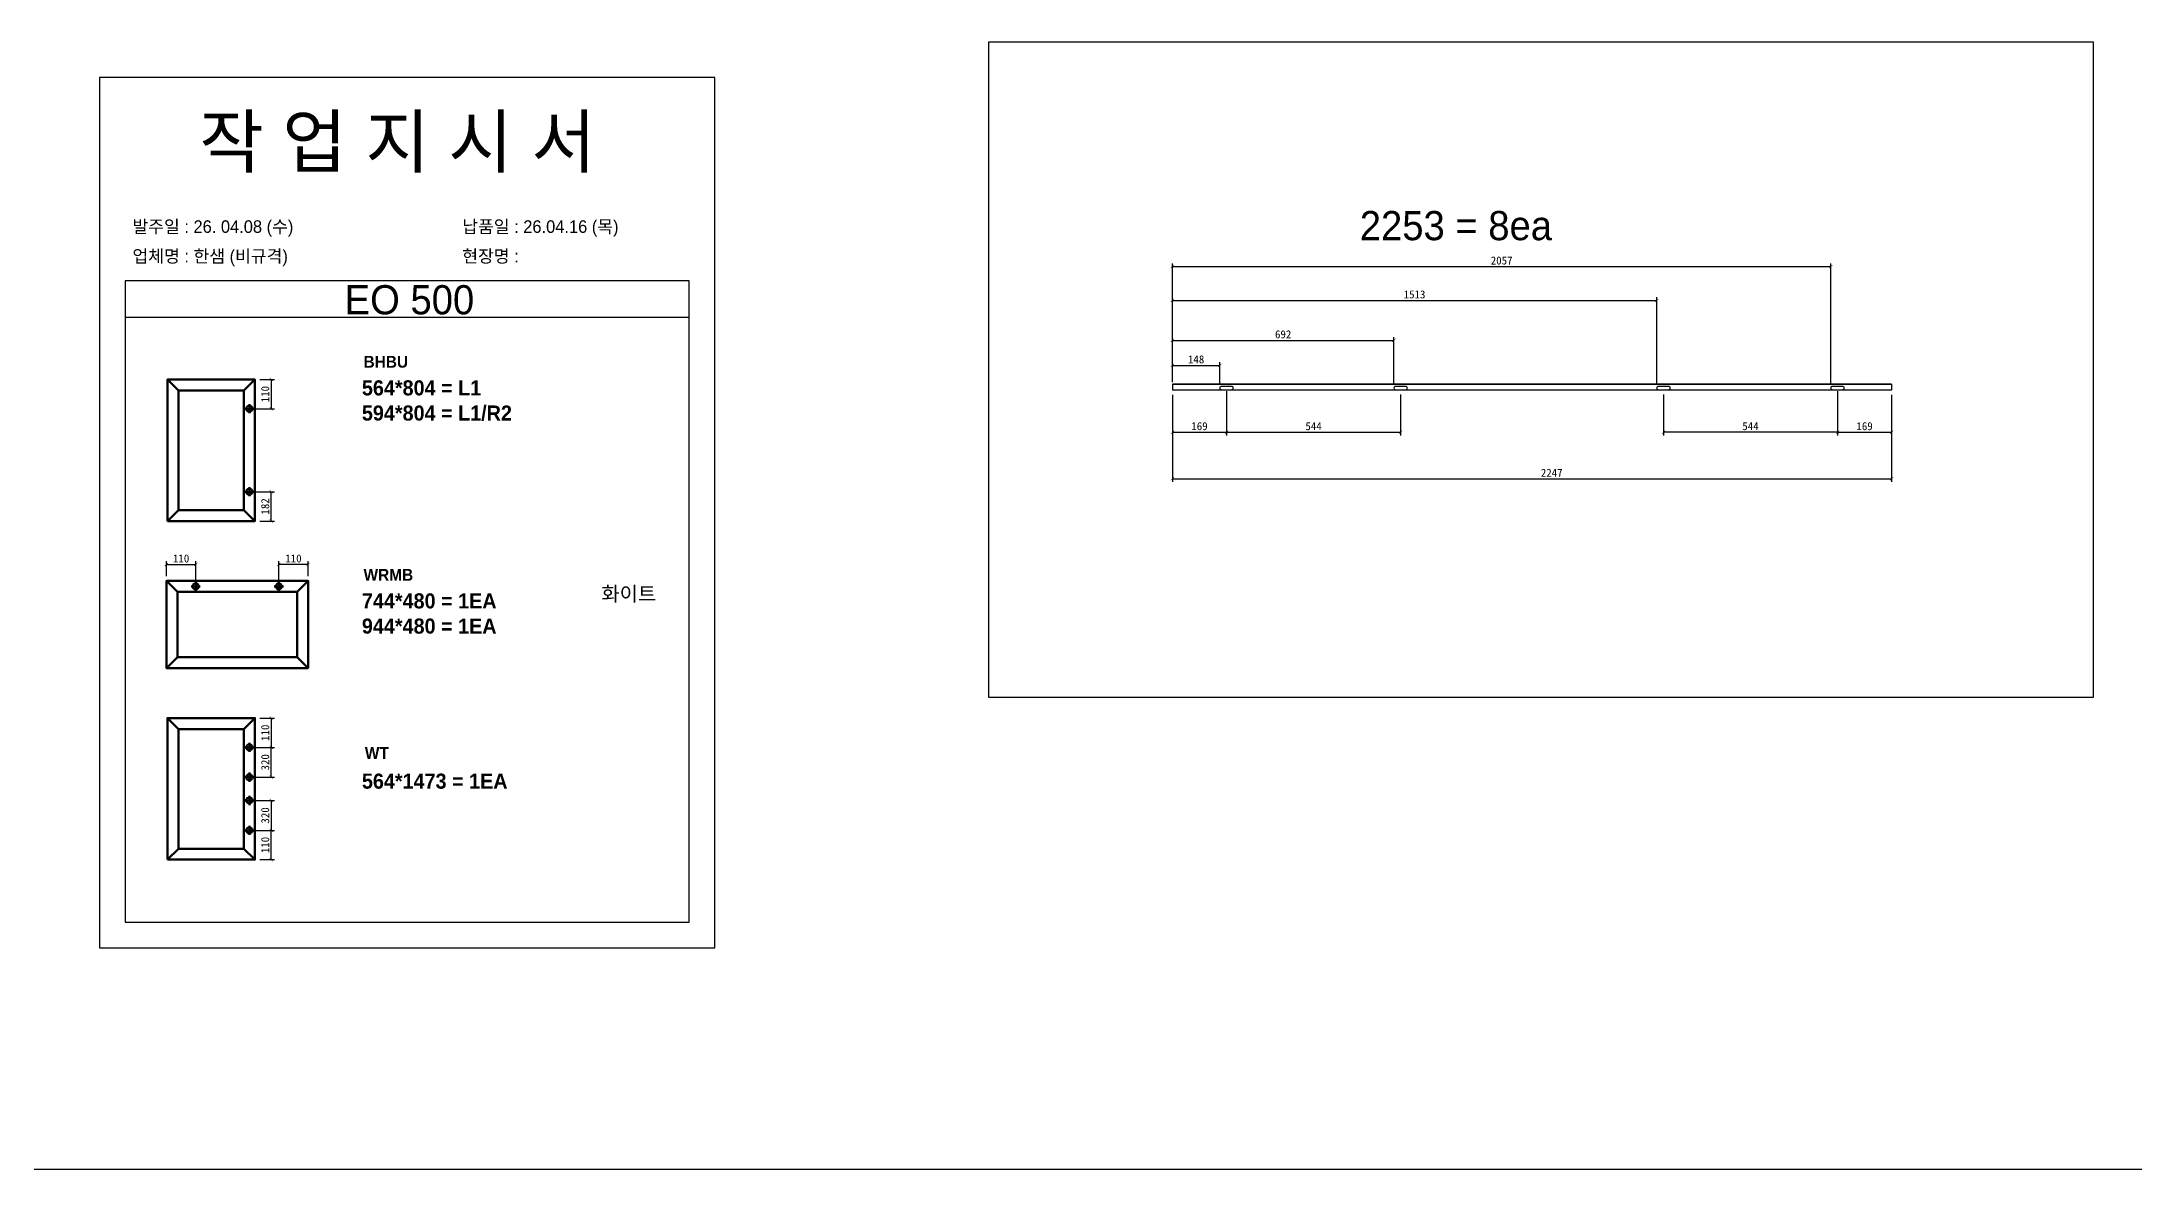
# Model space of a CAD drawing. Header units: millimetres. Extents: x -44117 to 256353, y -2095463 to 65325.
# Drawn here: x 115021 to 121558, y -856231 to -852707 of the extents above; entities that cross this region are included whole.
import ezdxf

# ---------------------------------------------------------------- set-up
doc = ezdxf.new("R2010")
doc.units = ezdxf.units.MM
doc.header["$LTSCALE"] = 10
doc.layers.add('Layer1', color=7, linetype='Continuous', lineweight=70)
doc.styles.add('MtX_Gulim', font='')
doc.styles.get('MtX_Gulim').set_extended_font_data('Gulim', bold=True)
doc.dimstyles.new('ISO-25', dxfattribs={"dimtxt": 2.5, "dimasz": 2.5, "dimexe": 1, "dimexo": 1, "dimtad": 1, "dimtxsty": 'Standard', "dimblk": 'ARCHTICK', "dimcen": 2.5, "dimadec": 0, "dimazin": 0, "dimtfac": 1, "dimtmove": 0, "dimatfit": 3, "dimfxl": 0, "dimarcsym": 0})

# ---------------------------------------------------------------- blocks, each defined once
blk = doc.blocks.new('_ArchTick')
at = {"color": 0, "linetype": 'ByBlock', "const_width": 0.15}
blk.add_lwpolyline([(-0.5, -0.5), (0.5, 0.5)], dxfattribs=at)
blk = doc.blocks.new('*D5567')
at = {"color": 0, "lineweight": -2}
for p, q in [((115701.5, -853762.3), (115747.5, -853762.3)), ((115737.5, -853762.3), (115737.5, -853853.7)), ((115684.1, -853853.7), (115747.5, -853853.7))]:
    blk.add_line(p, q, dxfattribs=at)
at = {"layer": 'Defpoints', "color": 0}
for p in [(115686.5, -853762.3), (115669.1, -853853.7), (115737.5, -853853.7)]:
    blk.add_point(p, dxfattribs=at)
at = {"color": 0, "lineweight": -2, "xscale": 10, "yscale": 10, "zscale": 10}
for p, rotation in [((115737.5, -853762.3), 90), ((115737.5, -853853.7), 270)]:
    blk.add_blockref('_ArchTick', p, dxfattribs=dict(at, rotation=rotation))
at = {"color": 0, "insert": (115718.8, -853808), "char_height": 25, "attachment_point": 5, "rotation": 90}
blk.add_mtext('110', dxfattribs=at)
blk = doc.blocks.new('*D5568')
at = {"color": 0, "lineweight": -2}
for p, q in [((115684.1, -854113.2), (115747.5, -854113.2)), ((115737.5, -854204.6), (115737.5, -854113.2)), ((115701.5, -854204.6), (115747.5, -854204.6))]:
    blk.add_line(p, q, dxfattribs=at)
at = {"layer": 'Defpoints', "color": 0}
for p in [(115669.1, -854113.2), (115737.5, -854113.2), (115686.5, -854204.6)]:
    blk.add_point(p, dxfattribs=at)
at = {"color": 0, "lineweight": -2, "xscale": 10, "yscale": 10, "zscale": 10}
for p, rotation in [((115737.5, -854113.2), 90), ((115737.5, -854204.6), 270)]:
    blk.add_blockref('_ArchTick', p, dxfattribs=dict(at, rotation=rotation))
at = {"color": 0, "insert": (115718.8, -854158.9), "char_height": 25, "attachment_point": 5, "rotation": 90}
blk.add_mtext('182', dxfattribs=at)
blk = doc.blocks.new('*D5569')
at = {"color": 0, "lineweight": -2}
for p, q in [((115701.5, -854820.7), (115747.5, -854820.7)), ((115737.5, -854820.7), (115737.5, -854912.2)), ((115684.1, -854912.2), (115747.5, -854912.2))]:
    blk.add_line(p, q, dxfattribs=at)
at = {"layer": 'Defpoints', "color": 0}
for p in [(115686.5, -854820.7), (115669.1, -854912.2), (115737.5, -854912.2)]:
    blk.add_point(p, dxfattribs=at)
at = {"color": 0, "lineweight": -2, "xscale": 10, "yscale": 10, "zscale": 10}
for p, rotation in [((115737.5, -854820.7), 90), ((115737.5, -854912.2), 270)]:
    blk.add_blockref('_ArchTick', p, dxfattribs=dict(at, rotation=rotation))
at = {"color": 0, "insert": (115718.8, -854866.4), "char_height": 25, "attachment_point": 5, "rotation": 90}
blk.add_mtext('110', dxfattribs=at)
blk = doc.blocks.new('*D5570')
at = {"color": 0, "lineweight": -2}
for p, q in [((115684.1, -855171.6), (115747.5, -855171.6)), ((115737.5, -855263.1), (115737.5, -855171.6)), ((115701.5, -855263.1), (115747.5, -855263.1))]:
    blk.add_line(p, q, dxfattribs=at)
at = {"layer": 'Defpoints', "color": 0}
for p in [(115669.1, -855171.6), (115737.5, -855171.6), (115686.5, -855263.1)]:
    blk.add_point(p, dxfattribs=at)
at = {"color": 0, "lineweight": -2, "xscale": 10, "yscale": 10, "zscale": 10}
for p, rotation in [((115737.5, -855171.6), 90), ((115737.5, -855263.1), 270)]:
    blk.add_blockref('_ArchTick', p, dxfattribs=dict(at, rotation=rotation))
at = {"color": 0, "insert": (115718.8, -855217.4), "char_height": 25, "attachment_point": 5, "rotation": 90}
blk.add_mtext('110', dxfattribs=at)
blk = doc.blocks.new('*D5571')
at = {"color": 0, "lineweight": -2}
for p, q in [((115684.1, -854912.2), (115747.5, -854912.2)), ((115737.5, -855005.4), (115737.5, -854912.2)), ((115684.1, -855005.4), (115747.5, -855005.4))]:
    blk.add_line(p, q, dxfattribs=at)
at = {"layer": 'Defpoints', "color": 0}
for p in [(115669.1, -854912.2), (115737.5, -854912.2), (115669.1, -855005.4)]:
    blk.add_point(p, dxfattribs=at)
at = {"color": 0, "lineweight": -2, "xscale": 10, "yscale": 10, "zscale": 10}
for p, rotation in [((115737.5, -854912.2), 90), ((115737.5, -855005.4), 270)]:
    blk.add_blockref('_ArchTick', p, dxfattribs=dict(at, rotation=rotation))
at = {"color": 0, "insert": (115718.8, -854958.8), "char_height": 25, "attachment_point": 5, "rotation": 90}
blk.add_mtext('320', dxfattribs=at)
blk = doc.blocks.new('*D5572')
at = {"color": 0, "lineweight": -2}
for p, q in [((115684.1, -855078.1), (115747.5, -855078.1)), ((115737.5, -855078.1), (115737.5, -855171.6)), ((115684.1, -855171.6), (115747.5, -855171.6))]:
    blk.add_line(p, q, dxfattribs=at)
at = {"layer": 'Defpoints', "color": 0}
for p in [(115669.1, -855078.1), (115669.1, -855171.6), (115737.5, -855171.6)]:
    blk.add_point(p, dxfattribs=at)
at = {"color": 0, "lineweight": -2, "xscale": 10, "yscale": 10, "zscale": 10}
for p, rotation in [((115737.5, -855078.1), 90), ((115737.5, -855171.6), 270)]:
    blk.add_blockref('_ArchTick', p, dxfattribs=dict(at, rotation=rotation))
at = {"color": 0, "insert": (115718.8, -855124.8), "char_height": 25, "attachment_point": 5, "rotation": 90}
blk.add_mtext('320', dxfattribs=at)
blk = doc.blocks.new('*D5573')
at = {"color": 0, "lineweight": -2}
for p, q in [((115410.3, -854376.5), (115410.3, -854330.5)), ((115410.3, -854340.5), (115501.8, -854340.5)), ((115501.8, -854393.9), (115501.8, -854330.5))]:
    blk.add_line(p, q, dxfattribs=at)
at = {"layer": 'Defpoints', "color": 0}
for p in [(115501.8, -854340.5), (115410.3, -854391.5), (115501.8, -854408.9)]:
    blk.add_point(p, dxfattribs=at)
at = {"color": 0, "lineweight": -2, "xscale": 10, "yscale": 10, "zscale": 10, "rotation": 180}
blk.add_blockref('_ArchTick', (115410.3, -854340.5), dxfattribs=at)
at = {"color": 0, "lineweight": -2, "xscale": 10, "yscale": 10, "zscale": 10}
blk.add_blockref('_ArchTick', (115501.8, -854340.5), dxfattribs=at)
at = {"color": 0, "insert": (115456, -854321.8), "char_height": 25, "attachment_point": 5}
blk.add_mtext('110', dxfattribs=at)
blk = doc.blocks.new('*D5574')
at = {"color": 0, "lineweight": -2}
for p, q in [((115761.2, -854393.9), (115761.2, -854330.5)), ((115852.7, -854340.5), (115761.2, -854340.5)), ((115852.7, -854376.5), (115852.7, -854330.5))]:
    blk.add_line(p, q, dxfattribs=at)
at = {"layer": 'Defpoints', "color": 0}
for p in [(115761.2, -854340.5), (115761.2, -854408.9), (115852.7, -854391.5)]:
    blk.add_point(p, dxfattribs=at)
at = {"color": 0, "lineweight": -2, "xscale": 10, "yscale": 10, "zscale": 10, "rotation": 180}
blk.add_blockref('_ArchTick', (115761.2, -854340.5), dxfattribs=at)
at = {"color": 0, "lineweight": -2, "xscale": 10, "yscale": 10, "zscale": 10}
blk.add_blockref('_ArchTick', (115852.7, -854340.5), dxfattribs=at)
at = {"color": 0, "insert": (115806.9, -854321.8), "char_height": 25, "attachment_point": 5}
blk.add_mtext('110', dxfattribs=at)
blk = doc.blocks.new('*D5579')
at = {"color": 0, "lineweight": -2}
for p, q in [((118553.1, -853810.5), (118553.1, -854082.6)), ((120800.1, -853810.5), (120800.1, -854082.6)), ((118553.1, -854072.6), (120800.1, -854072.6))]:
    blk.add_line(p, q, dxfattribs=at)
at = {"layer": 'Defpoints', "color": 0}
for p in [(118553.1, -853795.5), (120800.1, -853795.5), (120800.1, -854072.6)]:
    blk.add_point(p, dxfattribs=at)
at = {"color": 0, "lineweight": -2, "xscale": 10, "yscale": 10, "zscale": 10, "rotation": 180}
blk.add_blockref('_ArchTick', (118553.1, -854072.6), dxfattribs=at)
at = {"color": 0, "lineweight": -2, "xscale": 10, "yscale": 10, "zscale": 10}
blk.add_blockref('_ArchTick', (120800.1, -854072.6), dxfattribs=at)
at = {"color": 0, "insert": (119738.1, -854053.9), "char_height": 25, "attachment_point": 5}
blk.add_mtext('2247', dxfattribs=at)
blk = doc.blocks.new('*D5580')
at = {"color": 0, "lineweight": -2}
for p, q in [((118553.1, -853810.5), (118553.1, -853937.1)), ((118722.1, -853799.1), (118722.1, -853937.1)), ((118553.1, -853927.1), (118722.1, -853927.1))]:
    blk.add_line(p, q, dxfattribs=at)
at = {"layer": 'Defpoints', "color": 0}
for p in [(118722.1, -853784.1), (118553.1, -853795.5), (118722.1, -853927.1)]:
    blk.add_point(p, dxfattribs=at)
at = {"color": 0, "lineweight": -2, "xscale": 10, "yscale": 10, "zscale": 10, "rotation": 180}
blk.add_blockref('_ArchTick', (118553.1, -853927.1), dxfattribs=at)
at = {"color": 0, "lineweight": -2, "xscale": 10, "yscale": 10, "zscale": 10}
blk.add_blockref('_ArchTick', (118722.1, -853927.1), dxfattribs=at)
at = {"color": 0, "insert": (118637.6, -853908.3), "char_height": 25, "attachment_point": 5}
blk.add_mtext('169', dxfattribs=at)
blk = doc.blocks.new('*D5581')
at = {"color": 0, "lineweight": -2}
for p, q in [((120631.1, -853799.1), (120631.1, -853937.1)), ((120800.1, -853810.5), (120800.1, -853937.1)), ((120631.1, -853927.1), (120800.1, -853927.1))]:
    blk.add_line(p, q, dxfattribs=at)
at = {"layer": 'Defpoints', "color": 0}
for p in [(120631.1, -853784.1), (120800.1, -853795.5), (120800.1, -853927.1)]:
    blk.add_point(p, dxfattribs=at)
at = {"color": 0, "lineweight": -2, "xscale": 10, "yscale": 10, "zscale": 10, "rotation": 180}
blk.add_blockref('_ArchTick', (120631.1, -853927.1), dxfattribs=at)
at = {"color": 0, "lineweight": -2, "xscale": 10, "yscale": 10, "zscale": 10}
blk.add_blockref('_ArchTick', (120800.1, -853927.1), dxfattribs=at)
at = {"color": 0, "insert": (120715.6, -853908.3), "char_height": 25, "attachment_point": 5}
blk.add_mtext('169', dxfattribs=at)
blk = doc.blocks.new('*D5582')
at = {"color": 0, "lineweight": -2}
for p, q in [((118722.1, -853809.1), (118722.1, -853937.1)), ((119266.1, -853809.1), (119266.1, -853937.1)), ((118722.1, -853927.1), (119266.1, -853927.1))]:
    blk.add_line(p, q, dxfattribs=at)
at = {"layer": 'Defpoints', "color": 0}
for p in [(118722.1, -853794.1), (119266.1, -853794.1), (119266.1, -853927.1)]:
    blk.add_point(p, dxfattribs=at)
at = {"color": 0, "lineweight": -2, "xscale": 10, "yscale": 10, "zscale": 10, "rotation": 180}
blk.add_blockref('_ArchTick', (118722.1, -853927.1), dxfattribs=at)
at = {"color": 0, "lineweight": -2, "xscale": 10, "yscale": 10, "zscale": 10}
blk.add_blockref('_ArchTick', (119266.1, -853927.1), dxfattribs=at)
at = {"color": 0, "insert": (118994.1, -853908.3), "char_height": 25, "attachment_point": 5}
blk.add_mtext('544', dxfattribs=at)
blk = doc.blocks.new('*D5583')
at = {"color": 0, "lineweight": -2}
for p, q in [((120087.1, -853809.1), (120087.1, -853937.1)), ((120631.1, -853809.1), (120631.1, -853937.1)), ((120631.1, -853927.1), (120087.1, -853927.1))]:
    blk.add_line(p, q, dxfattribs=at)
at = {"layer": 'Defpoints', "color": 0}
for p in [(120087.1, -853794.1), (120631.1, -853794.1), (120087.1, -853927.1)]:
    blk.add_point(p, dxfattribs=at)
at = {"color": 0, "lineweight": -2, "xscale": 10, "yscale": 10, "zscale": 10, "rotation": 180}
blk.add_blockref('_ArchTick', (120087.1, -853927.1), dxfattribs=at)
at = {"color": 0, "lineweight": -2, "xscale": 10, "yscale": 10, "zscale": 10}
blk.add_blockref('_ArchTick', (120631.1, -853927.1), dxfattribs=at)
at = {"color": 0, "insert": (120359.1, -853908.3), "char_height": 25, "attachment_point": 5}
blk.add_mtext('544', dxfattribs=at)
blk = doc.blocks.new('*D5584')
at = {"color": 0, "lineweight": -2}
for p, q in [((118553.1, -853762.9), (118553.1, -853708.2)), ((118553.1, -853718.2), (118701.1, -853718.2)), ((118701.1, -853774.1), (118701.1, -853708.2))]:
    blk.add_line(p, q, dxfattribs=at)
at = {"layer": 'Defpoints', "color": 0}
for p in [(118701.1, -853718.2), (118553.1, -853777.9), (118701.1, -853789.1)]:
    blk.add_point(p, dxfattribs=at)
at = {"color": 0, "lineweight": -2, "xscale": 10, "yscale": 10, "zscale": 10, "rotation": 180}
blk.add_blockref('_ArchTick', (118553.1, -853718.2), dxfattribs=at)
at = {"color": 0, "lineweight": -2, "xscale": 10, "yscale": 10, "zscale": 10}
blk.add_blockref('_ArchTick', (118701.1, -853718.2), dxfattribs=at)
at = {"color": 0, "insert": (118627.1, -853699.4), "char_height": 25, "attachment_point": 5}
blk.add_mtext('148', dxfattribs=at)
blk = doc.blocks.new('*D5585')
at = {"color": 0, "lineweight": -2}
for p, q in [((118553.1, -853762.9), (118553.1, -853630)), ((118553.1, -853640), (119245.1, -853640)), ((119245.1, -853774.1), (119245.1, -853630))]:
    blk.add_line(p, q, dxfattribs=at)
at = {"layer": 'Defpoints', "color": 0}
for p in [(119245.1, -853640), (118553.1, -853777.9), (119245.1, -853789.1)]:
    blk.add_point(p, dxfattribs=at)
at = {"color": 0, "lineweight": -2, "xscale": 10, "yscale": 10, "zscale": 10, "rotation": 180}
blk.add_blockref('_ArchTick', (118553.1, -853640), dxfattribs=at)
at = {"color": 0, "lineweight": -2, "xscale": 10, "yscale": 10, "zscale": 10}
blk.add_blockref('_ArchTick', (119245.1, -853640), dxfattribs=at)
at = {"color": 0, "insert": (118899.1, -853621.2), "char_height": 25, "attachment_point": 5}
blk.add_mtext('692', dxfattribs=at)
blk = doc.blocks.new('*D5586')
at = {"color": 0, "lineweight": -2}
for p, q in [((118553.1, -853771), (118553.1, -853505.2)), ((118553.1, -853515.2), (120066.1, -853515.2)), ((120066.1, -853774.1), (120066.1, -853505.2))]:
    blk.add_line(p, q, dxfattribs=at)
at = {"layer": 'Defpoints', "color": 0}
for p in [(120066.1, -853515.2), (118553.1, -853786), (120066.1, -853789.1)]:
    blk.add_point(p, dxfattribs=at)
at = {"color": 0, "lineweight": -2, "xscale": 10, "yscale": 10, "zscale": 10, "rotation": 180}
blk.add_blockref('_ArchTick', (118553.1, -853515.2), dxfattribs=at)
at = {"color": 0, "lineweight": -2, "xscale": 10, "yscale": 10, "zscale": 10}
blk.add_blockref('_ArchTick', (120066.1, -853515.2), dxfattribs=at)
at = {"color": 0, "insert": (119309.6, -853496.4), "char_height": 25, "attachment_point": 5}
blk.add_mtext('1513', dxfattribs=at)
blk = doc.blocks.new('*D5587')
at = {"color": 0, "lineweight": -2}
for p, q in [((118553.1, -853771), (118553.1, -853399.2)), ((118553.1, -853409.2), (120610.1, -853409.2)), ((120610.1, -853774.1), (120610.1, -853399.2))]:
    blk.add_line(p, q, dxfattribs=at)
at = {"layer": 'Defpoints', "color": 0}
for p in [(120610.1, -853409.2), (118553.1, -853786), (120610.1, -853789.1)]:
    blk.add_point(p, dxfattribs=at)
at = {"color": 0, "lineweight": -2, "xscale": 10, "yscale": 10, "zscale": 10, "rotation": 180}
blk.add_blockref('_ArchTick', (118553.1, -853409.2), dxfattribs=at)
at = {"color": 0, "lineweight": -2, "xscale": 10, "yscale": 10, "zscale": 10}
blk.add_blockref('_ArchTick', (120610.1, -853409.2), dxfattribs=at)
at = {"color": 0, "insert": (119581.6, -853390.5), "char_height": 25, "attachment_point": 5}
blk.add_mtext('2057', dxfattribs=at)

msp = doc.modelspace()

# ---------------------------------------------------------------- linework, layer by layer
for p, q in [((117043.61615, -853454.17845), (115280.69255, -853454.17845)), ((117043.61615, -853568.654), (115280.69255, -853568.654)), ((118553.09091, -853776.49481), (118553.09091, -853795.49481)), ((120800.0957, -853776.49481), (120800.0957, -853795.49481))]:
    msp.add_line(p, q)
at = {"linetype": 'Continuous'}
for p, q in [((120800.0957, -853776.49481), (118553.09091, -853776.49481)), ((120800.0957, -853777.89481), (118553.09091, -853777.89481)), ((120800.0957, -853795.49481), (118553.09091, -853795.49481))]:
    msp.add_line(p, q, dxfattribs=at)
at = {"color": 1}
for p, q in [((104260.77588, -856230.57869), (196529.92274, -856230.57869)), ((104260.77588, -856230.57869), (196529.92274, -856230.57869)), ((106472.62401, -856230.57869), (198741.77087, -856230.57869)), ((106472.62401, -856230.57869), (198741.77087, -856230.57869))]:
    msp.add_line(p, q, dxfattribs=at)
for points in [[(117978.96625, -852706.73954), (121429.67762, -852706.73954), (121429.67762, -854756.5651), (117978.96625, -854756.5651)], [(115200.55965, -855538.58408), (117123.74904, -855538.58408), (117123.74904, -852818.6448), (115200.55965, -852818.6448)]]:
    msp.add_lwpolyline(points, close=True)
msp.add_lwpolyline([(115280.69255, -853454.17845), (115280.69255, -855458.45119), (117043.61615, -855458.45119), (117043.61615, -853454.17845)])
at = {"color": 2, "linetype": 'Continuous'}
for points in [[(118701.09111, -853789.09481), (118701.09111, -853789.09481, 0.4142135624), (118706.09111, -853794.09481), (118738.09111, -853794.09481, 0.4142135624), (118743.09111, -853789.09481), (118743.09111, -853789.09481, 0.4142135624), (118738.09111, -853784.09481), (118706.09111, -853784.09481, 0.4142135624)], [(119245.09111, -853789.09481), (119245.09111, -853789.09481, 0.4142135624), (119250.09111, -853794.09481), (119282.09111, -853794.09481, 0.4142135624), (119287.09111, -853789.09481), (119287.09111, -853789.09481, 0.4142135624), (119282.09111, -853784.09481), (119250.09111, -853784.09481, 0.4142135624)], [(120066.09111, -853789.09481), (120066.09111, -853789.09481, 0.4142135624), (120071.09111, -853794.09481), (120103.09111, -853794.09481, 0.4142135624), (120108.09111, -853789.09481), (120108.09111, -853789.09481, 0.4142135624), (120103.09111, -853784.09481), (120071.09111, -853784.09481, 0.4142135624)], [(120610.09111, -853789.09481), (120610.09111, -853789.09481, 0.4142135624), (120615.09111, -853794.09481), (120647.09111, -853794.09481, 0.4142135624), (120652.09111, -853789.09481), (120652.09111, -853789.09481, 0.4142135624), (120647.09111, -853784.09481), (120615.09111, -853784.09481, 0.4142135624)]]:
    msp.add_lwpolyline(points, format="xyb", close=True, dxfattribs=at)
at = {"layer": 'Layer1'}
for p, q in [((115447.4541, -853796.41299), (115413.29853, -853762.25742)), ((115652.38753, -853796.41299), (115686.5431, -853762.25742)), ((115669.09953, -853839.53385), (115669.09953, -853867.92815)), ((115669.09953, -854127.36293), (115669.09953, -854098.96863)), ((115413.29853, -854204.63936), (115447.4541, -854170.48379)), ((115686.5431, -854204.63936), (115652.38753, -854170.48379)), ((115652.38753, -854170.48379), (115686.5431, -854204.63936)), ((115444.45433, -854425.6386), (115410.29876, -854391.48303)), ((115487.5752, -854408.9266), (115515.96949, -854408.9266)), ((115775.40427, -854408.9266), (115747.00998, -854408.9266)), ((115852.68071, -854391.48303), (115818.52514, -854425.6386)), ((115818.52514, -854425.6386), (115852.68071, -854391.48303)), ((115444.45433, -854630.57202), (115410.29876, -854664.72759)), ((115852.68071, -854664.72759), (115818.52514, -854630.57202)), ((115447.4541, -854854.86298), (115413.29853, -854820.70741)), ((115652.38753, -854854.86298), (115686.5431, -854820.70741)), ((115669.09953, -854897.98385), (115669.09953, -854926.37814)), ((115669.09953, -854991.16991), (115669.09953, -855019.5642)), ((115669.09953, -855063.86247), (115669.09953, -855092.25676)), ((115669.09953, -855185.81292), (115669.09953, -855157.41863)), ((115413.29853, -855263.08936), (115447.4541, -855228.93379)), ((115686.5431, -855263.08936), (115652.38753, -855228.93379)), ((115652.38753, -855228.93379), (115686.5431, -855263.08936))]:
    msp.add_line(p, q, dxfattribs=at)
for points in [[(115413.29853, -854204.63936), (115686.5431, -854204.63936), (115686.5431, -853762.25742), (115413.29853, -853762.25742)], [(115447.4541, -854170.48379), (115652.38753, -854170.48379), (115652.38753, -853796.41299), (115447.4541, -853796.41299)], [(115683.29668, -853853.731), (115654.90238, -853853.731)], [(115683.29668, -854113.16578), (115654.90238, -854113.16578)], [(115852.68071, -854664.72759), (115852.68071, -854391.48303), (115410.29876, -854391.48303), (115410.29876, -854664.72759)], [(115818.52514, -854630.57202), (115818.52514, -854425.6386), (115444.45433, -854425.6386), (115444.45433, -854630.57202)], [(115501.77235, -854394.72945), (115501.77235, -854423.12374)], [(115761.20712, -854394.72945), (115761.20712, -854423.12374)], [(115413.29853, -855263.08936), (115686.5431, -855263.08936), (115686.5431, -854820.70741), (115413.29853, -854820.70741)], [(115447.4541, -855228.93379), (115652.38753, -855228.93379), (115652.38753, -854854.86298), (115447.4541, -854854.86298)], [(115683.29668, -854912.18099), (115654.90238, -854912.18099)], [(115683.29668, -855005.36706), (115654.90238, -855005.36706)], [(115683.29668, -855078.05962), (115654.90238, -855078.05962)], [(115683.29668, -855171.61577), (115654.90238, -855171.61577)]]:
    msp.add_lwpolyline(points, close=True, dxfattribs=at)
for centre in [(115669.09953, -853853.731), (115669.09953, -854113.16578), (115501.77235, -854408.9266), (115761.20712, -854408.9266), (115669.09953, -854912.18099), (115669.09953, -855005.36706), (115669.09953, -855078.05962), (115669.09953, -855171.61577)]:
    msp.add_circle(centre, 9.46476, dxfattribs=at)

# ---------------------------------------------------------------- texts
at = {"linetype": 'Continuous', "style": 'MtX_Gulim'}
for s, p in [('BHBU', (116026.03713, -853725.23461)), ('WRMB', (116026.03713, -854391.15431)), ('WT', (116030.06082, -854948.08274))]:
    msp.add_text(s, height=36.775844, dxfattribs=at).set_placement(p)
at = {"attachment_point": 1}
for s, width, gutter_width, heights, insert, char_height in [('{\\fGulim|b0|i0|c129|p50;작 업 지 시 서}', 3786.0728481, 14.30944, [-178.40505], (115512.85654, -852937.88542), 160.2657825), ('\\pt11;{\\fGulim|b0|i0|c129|p50;발주일 : 26. 04.08 (수)}', 3786.0728481, 14.30944, [39.49878], (115304.01365, -853264.62914), 39.2651167), ('{\\fGulim|b0|i0|c129|p50;납품일 : 26.04.16 (목)}', 3786.0728481, 14.30944, [40.16974], (116334.26848, -853264.62914), 39.2651167), ('{\\fGulim|b0|i0|c129|p50;2253 = 8ea}', 2155.3243433, 8.14604, [-93.54386], (119138.38282, -853235.56966), 91.2356303), ('{\\fGulim|b0|i0|c129|p50;업체명 : 한샘 (비규격)}', 3786.0728481, 14.30944, [41.34032], (115304.01365, -853356.96075), 39.2651167), ('{\\fGulim|b0|i0|c129|p50;현장명 : }', 3786.0728481, 14.30944, [-43.81381], (116334.26848, -853356.96075), 39.2651167), ('{\\fGulim|b0|i0|c129|p50;EO 500}', 2155.3243433, 8.14604, [-93.54386], (115966.91597, -853467.342), 91.2356303), ('{\\f굴림|b1|i0|c129|p50;564*804 = L1\\P594*804 = L1/R2}', 14277.4258488, 183.62035, [-135.84158], (116020.78538, -853764.77612), 47.2166605), ('{\\f굴림|b1|i0|c129|p50;744*480 = 1EA\\P944*480 = 1EA}', 14277.4258488, 183.62035, [-127.47249], (116020.78538, -854430.69581), 47.2166605), ('{\\f굴림|b1|i0|c129|p50;화이트}', 13746.5878503, 176.7933, [-50.51237], (116768.99441, -854409.5522), 45.4611341), ('{\\f굴림|b1|i0|c129|p50;564*1473 = 1EA}', 14277.4258488, 183.62035, [-48.65315], (116020.78538, -854994.01157), 47.2166605)]:
    msp.add_mtext_dynamic_manual_height_columns(s, width=width, gutter_width=gutter_width, heights=heights, dxfattribs=dict(at, insert=insert, char_height=char_height))

# ---------------------------------------------------------------- dimensions: what is measured, and where the dimension line sits
for base, p1, p2, picture, middle in [((120610.09111, -853409.23342), (118553.09091, -853785.99481), (120610.09111, -853789.09481), '*D5587', (119581.59101, -853390.48342)), ((120066.09111, -853515.16886), (118553.09091, -853785.99481), (120066.09111, -853789.09481), '*D5586', (119309.59101, -853496.41886)), ((119245.09111, -853639.96593), (118553.09091, -853777.89481), (119245.09111, -853789.09481), '*D5585', (118899.09101, -853621.21593)), ((118701.09111, -853718.16211), (118553.09091, -853777.89481), (118701.09111, -853789.09481), '*D5584', (118627.09101, -853699.41211)), ((118722.09111, -853927.0844), (118553.09091, -853795.49481), (118722.09111, -853784.09481), '*D5580', (118637.59101, -853908.3344)), ((120800.0957, -853927.0844), (120631.09111, -853784.09481), (120800.0957, -853795.49481), '*D5581', (120715.5934, -853908.3344)), ((119266.09111, -853927.0844), (118722.09111, -853794.09481), (119266.09111, -853794.09481), '*D5582', (118994.09111, -853908.3344)), ((120087.09111, -853927.0844), (120631.09111, -853794.09481), (120087.09111, -853794.09481), '*D5583', (120359.09111, -853908.3344))]:
    dim = msp.add_linear_dim(base=base, p1=p1, p2=p2, dimstyle='ISO-25', override={"dimscale": 10, "dimasz": 1, "dimexo": 1.5})
    dim.commit()
    dim.dimension.update_dxf_attribs({"geometry": picture, "text_midpoint": middle})
for base, p1, p2, angle, text, picture, middle in [((115737.52219, -853853.731), (115686.5431, -853762.25742), (115669.09953, -853853.731), 90, '110', '*D5567', (115718.77219, -853807.99421)), ((115737.52219, -854113.16578), (115686.5431, -854204.63936), (115669.09953, -854113.16578), 270, '182', '*D5568', (115718.77219, -854158.90257)), ((115501.77235, -854340.50394), (115410.29876, -854391.48303), (115501.77235, -854408.9266), 180, '110', '*D5573', (115456.03555, -854321.75394)), ((115737.52219, -854912.18099), (115686.5431, -854820.70741), (115669.09953, -854912.18099), 90, '110', '*D5569', (115718.77219, -854866.4442)), ((115737.52219, -854912.18099), (115669.09953, -855005.36706), (115669.09953, -854912.18099), 90, '320', '*D5571', (115718.77219, -854958.77403)), ((115737.52219, -855171.61577), (115669.09953, -855078.05962), (115669.09953, -855171.61577), 90, '320', '*D5572', (115718.77219, -855124.83769)), ((115737.52219, -855171.61577), (115686.5431, -855263.08936), (115669.09953, -855171.61577), 270, '110', '*D5570', (115718.77219, -855217.35256))]:
    dim = msp.add_linear_dim(base=base, p1=p1, p2=p2, angle=angle, text=text, dimstyle='ISO-25', override={"dimscale": 10, "dimasz": 1, "dimexo": 1.5, "dimtxsty": 'Standard'})
    dim.commit()
    dim.dimension.update_dxf_attribs({"geometry": picture, "text_midpoint": middle})
dim = msp.add_linear_dim(base=(120800.0957, -854072.61783), p1=(118553.09091, -853795.49481), p2=(120800.0957, -853795.49481), dimstyle='ISO-25', override={"dimscale": 10, "dimasz": 1, "dimexo": 1.5})
dim.commit()
dim.dimension.update_dxf_attribs({"geometry": '*D5579', "text_midpoint": (119738.09331, -854072.61783), "dimtype": 160})
dim = msp.add_linear_dim(base=(115761.20712, -854340.50394), p1=(115852.68071, -854391.48303), p2=(115761.20712, -854408.9266), text='110', dimstyle='ISO-25', override={"dimscale": 10, "dimasz": 1, "dimexo": 1.5, "dimtxsty": 'Standard'})
dim.commit()
dim.dimension.update_dxf_attribs({"geometry": '*D5574', "text_midpoint": (115806.94392, -854321.75394)})

doc.saveas('drawing.dxf')
